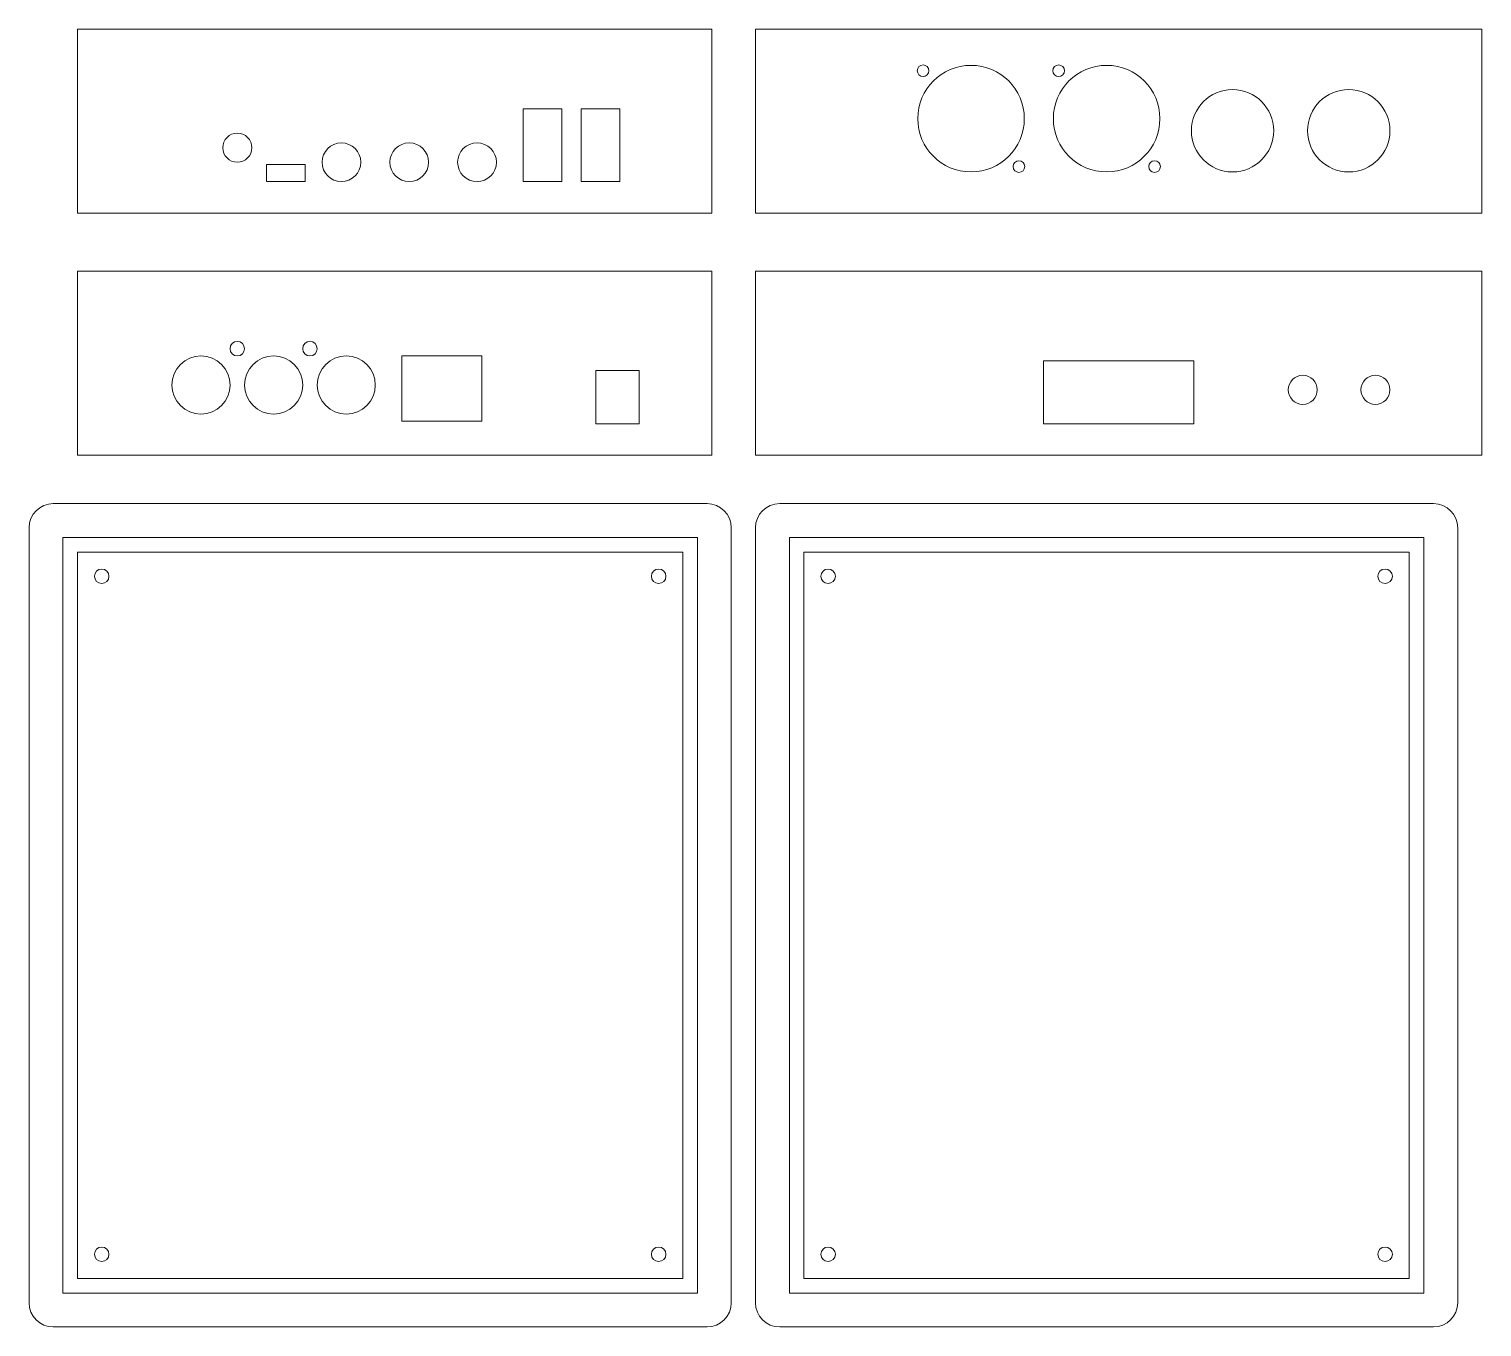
# Model space of a CAD drawing. Header units: millimetres. Extents: x 0 to 300, y 0 to 268.
import ezdxf

# ---------------------------------------------------------------- set-up
doc = ezdxf.new("R2010")
doc.units = ezdxf.units.MM
doc.layers.get('0').update_dxf_attribs({"linetype": 'CONTINUOUS', "lineweight": 0})

msp = doc.modelspace()

# ---------------------------------------------------------------- linework, layer by layer
for p, q in [((10, 268), (141, 268)), ((10, 230), (10, 268)), ((141, 268), (141, 230)), ((150, 230), (150, 268)), ((150, 268), (300, 268)), ((300, 268), (300, 230)), ((110, 251.5), (102, 251.5)), ((102, 251.5), (102, 236.5)), ((110, 236.5), (110, 251.5)), ((122, 251.5), (114, 251.5)), ((114, 251.5), (114, 236.5)), ((122, 236.5), (122, 251.5)), ((57, 240), (49, 240)), ((49, 240), (49, 236.5)), ((57, 236.5), (57, 240)), ((49, 236.5), (57, 236.5)), ((102, 236.5), (110, 236.5)), ((114, 236.5), (122, 236.5)), ((141, 230), (10, 230)), ((300, 230), (150, 230)), ((10, 218), (141, 218)), ((10, 180), (10, 218)), ((141, 218), (141, 180)), ((150, 180), (150, 218)), ((150, 218), (300, 218)), ((300, 218), (300, 180)), ((77, 187), (77, 200.5)), ((77, 200.5), (93.5, 200.5)), ((93.5, 200.5), (93.5, 187)), ((209.5, 186.5), (209.5, 199.5)), ((209.5, 199.5), (240.5, 199.5)), ((240.5, 199.5), (240.5, 186.5)), ((117, 186.5), (117, 197.5)), ((117, 197.5), (126, 197.5)), ((126, 197.5), (126, 186.5)), ((93.5, 187), (77, 187)), ((126, 186.5), (117, 186.5)), ((209.5, 186.5), (240.5, 186.5)), ((141, 180), (10, 180)), ((300, 180), (150, 180)), ((5, 170), (140, 170)), ((155, 170), (290, 170)), ((0, 5), (0, 165)), ((145, 165), (145, 5)), ((150, 5), (150, 165)), ((295, 165), (295, 5)), ((7, 163), (7, 7)), ((138, 163), (7, 163)), ((138, 7), (138, 163)), ((157, 163), (157, 7)), ((288, 163), (157, 163)), ((288, 7), (288, 163)), ((135, 160), (10, 160)), ((10, 160), (10, 10)), ((135, 10), (135, 160)), ((285, 160), (160, 160)), ((160, 160), (160, 10)), ((285, 10), (285, 160)), ((10, 10), (135, 10)), ((160, 10), (285, 10)), ((7, 7), (138, 7)), ((157, 7), (288, 7)), ((140, 0), (5, 0)), ((290, 0), (155, 0))]:
    msp.add_line(p, q)
for centre, radius in [((184.6, 259.4), 1.2), ((194.5, 249.5), 11), ((212.6, 259.4), 1.2), ((222.5, 249.5), 11), ((248.5, 247), 8.5), ((272.5, 247), 8.5), ((43, 243.5), 3), ((64.5, 240.5), 4), ((78.5, 240.5), 4), ((92.5, 240.5), 4), ((204.4, 239.6), 1.2), ((232.4, 239.6), 1.2), ((43, 202), 1.5), ((58, 202), 1.5), ((35.5, 194.5), 6), ((50.5, 194.5), 6), ((65.5, 194.5), 6), ((263, 193.5), 3), ((278, 193.5), 3), ((15, 155), 1.5), ((130, 155), 1.5), ((165, 155), 1.5), ((280, 155), 1.5), ((15, 15), 1.5), ((130, 15), 1.5), ((165, 15), 1.5), ((280, 15), 1.5)]:
    msp.add_circle(centre, radius)
for centre, start, end in [((5, 165), 90, 180), ((140, 165), 0, 90), ((155, 165), 90, 180), ((290, 165), 0, 90), ((5, 5), 180, 270), ((140, 5), 270, 0), ((155, 5), 180, 270), ((290, 5), 270, 0)]:
    msp.add_arc(centre, 5, start, end)

doc.saveas('drawing.dxf')
